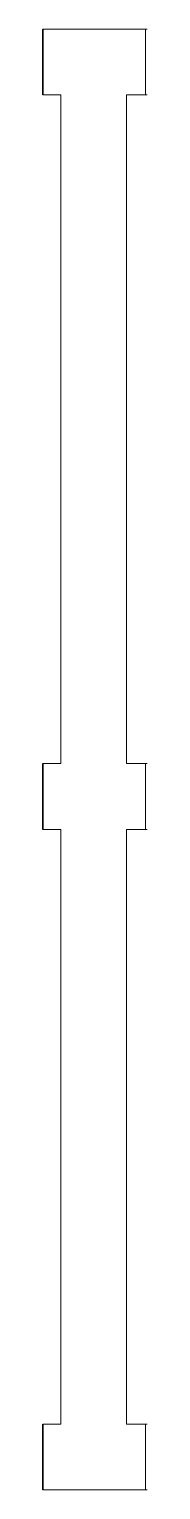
# Model space of a CAD drawing. Header units: inches. Extents: x 51.3 to 56, y -286.7 to -220.1.
import ezdxf

# ---------------------------------------------------------------- set-up
doc = ezdxf.new("R2010")
doc.units = ezdxf.units.IN
doc.header["$MEASUREMENT"] = 0
doc.layers.add('A101-Floorplan-1st-floor', color=7, linetype='Continuous', lineweight=9)

msp = doc.modelspace()

# ---------------------------------------------------------------- linework, layer by layer
at = {"layer": 'A101-Floorplan-1st-floor'}
for p, q in [((56.037, -220.066), (51.287, -220.066)), ((55.971, -220.066), (55.971, -223.066)), ((52.106, -223.066), (51.287, -223.066)), ((52.106, -253.571), (52.106, -223.066)), ((55.106, -253.571), (55.106, -223.066)), ((56.037, -223.066), (55.106, -223.066)), ((51.287, -253.571), (52.106, -253.571)), ((55.106, -253.571), (56.037, -253.571)), ((55.971, -253.568), (55.971, -256.568)), ((51.287, -256.571), (52.106, -256.571)), ((52.106, -283.696), (52.106, -256.571)), ((55.106, -283.696), (55.106, -256.571)), ((55.106, -256.571), (56.037, -256.571)), ((51.287, -283.696), (52.106, -283.696)), ((55.106, -283.696), (56.037, -283.696)), ((55.971, -283.696), (55.971, -286.696)), ((51.287, -286.696), (56.037, -286.696))]:
    msp.add_line(p, q, dxfattribs=at)
at = {"layer": 'A101-Floorplan-1st-floor', "lineweight": 30}
for p, q in [((51.287, -220.066), (51.287, -223.066)), ((51.287, -253.571), (51.287, -256.571)), ((51.287, -283.696), (51.287, -286.696))]:
    msp.add_line(p, q, dxfattribs=at)

doc.saveas('drawing.dxf')
